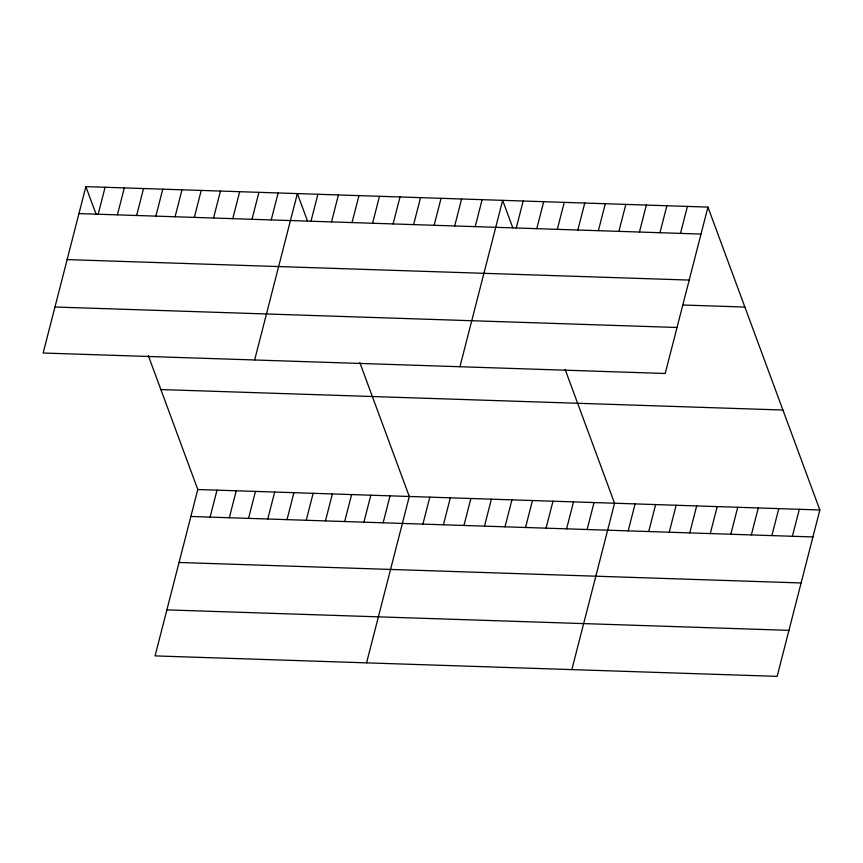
<?xml version="1.0" encoding="UTF-8"?>
<svg xmlns="http://www.w3.org/2000/svg" width="863" height="863" viewBox="0 0 863 863"><rect width="100%" height="100%" fill="white"/><g stroke="black" fill="none" stroke-linecap="round" stroke-linejoin="round"><path stroke-width="1.29" d="M85.868 186.635L43.15 353.021L665.211 373.485L707.94 207.098L85.868 186.635L96.03 214.121M98.177 214.229L105.103 187.26M117.4 214.855L124.326 187.897M136.634 215.491L143.549 188.533M155.858 216.128L162.783 189.159M175.081 216.753L182.007 189.795M194.315 217.39L201.241 190.432M213.539 218.026L220.464 191.057M232.773 218.652L239.687 191.694M251.996 219.288L258.922 192.33M148.317 355.621L197.789 489.515L155.06 655.902L777.132 676.365L819.85 509.979L707.94 207.098M271.219 219.925L278.145 192.956M210.087 517.11L217.012 490.141M254.65 359.979L297.368 193.592L307.53 221.079M229.321 517.735L236.235 490.777M310.982 221.23L317.897 194.272M248.544 518.372L255.47 491.414M331.511 221.899L338.425 194.941M267.767 519.008L274.693 492.039M352.039 222.578L358.954 195.621M287.001 519.634L293.927 492.676M372.568 223.258L379.483 196.289M306.225 520.27L313.15 493.312M393.086 223.927L400.011 196.969M325.459 520.907L332.374 493.938M413.614 224.607L420.54 197.649M344.682 521.532L351.608 494.575M434.143 225.286L441.069 198.317M363.906 522.169L370.831 495.2M454.672 225.955L461.597 198.997M383.14 522.795L390.054 495.837M475.2 226.635L482.126 199.666M366.57 662.86L409.289 496.473L359.817 362.589M459.936 366.732L502.654 200.345L512.805 227.832M422.892 524.111L429.817 497.142M516.257 227.983L523.183 201.025M443.42 524.78L450.346 497.822M536.786 228.663L543.712 201.694M463.949 525.459L470.874 498.501M557.315 229.331L564.24 202.374M484.477 526.139L491.403 499.17M577.843 230.011L584.769 203.053M505.006 526.808L511.932 499.85M598.372 230.691L605.297 203.722M525.535 527.487L532.46 500.529M618.9 231.36L625.826 204.402M546.063 528.167L552.989 501.198M639.429 232.039L646.355 205.07M566.592 528.836L573.517 501.878M659.958 232.708L666.883 205.75M587.12 529.515L594.035 502.546M680.486 233.388L687.412 206.43M571.845 669.612L614.564 503.226L565.092 369.342M628.178 530.864L635.092 503.906M648.706 531.543L655.621 504.575M669.235 532.212L676.15 505.254M689.764 532.892L696.678 505.934M710.281 533.561L717.207 506.603M730.81 534.24L737.736 507.282M751.339 534.92L758.264 507.951M771.867 535.589L778.793 508.631M792.396 536.268L799.321 509.31M78.954 213.593L701.015 234.067M67.131 259.601L689.203 280.076M683.28 305.027L744.866 307.055M54.962 307.012L677.024 327.476M160.852 389.558L782.914 410.033M197.789 489.515L819.85 509.979M190.863 516.473L812.924 536.948M179.051 562.482L801.112 582.957M166.883 609.882L788.944 630.357"/></g></svg>
